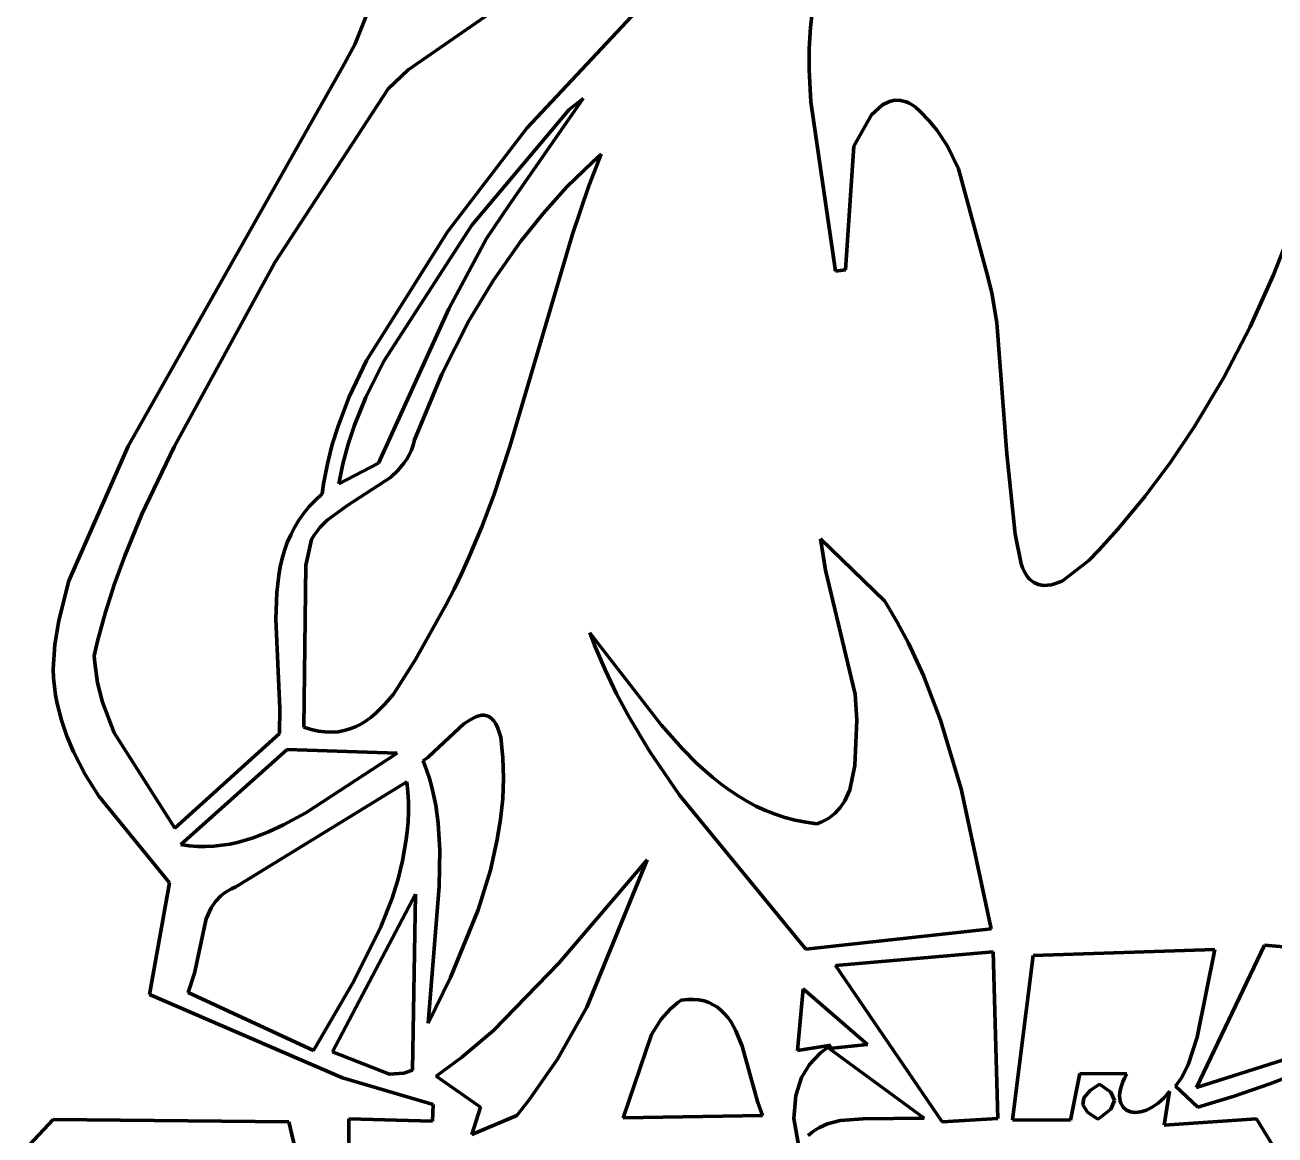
# Model space of a CAD drawing. Header units: millimetres. Extents: x 0 to 3.14, y 0 to 3.1.
# Drawn here: x 0.906 to 1.955, y 0.595 to 1.526 of the extents above; entities that cross this region are included whole.
import ezdxf

# ---------------------------------------------------------------- set-up
doc = ezdxf.new("R2010")
doc.units = ezdxf.units.MM
doc.layers.add('color#000000ff', color=7, linetype='CONTINUOUS', lineweight=100)
doc.layers.add('color#ffffffff', color=7, linetype='CONTINUOUS', lineweight=100)

msp = doc.modelspace()

# ---------------------------------------------------------------- linework, layer by layer
at = {"layer": 'color#000000ff'}
for p, q in [((1.183, 1.5102), (1.207, 1.5709)), ((1.3075, 1.5439), (1.2276, 1.489)), ((1.5672, 1.5421), (1.5652, 1.5244)), ((1.3273, 1.4398), (1.4193, 1.538)), ((1.5652, 1.5244), (1.5641, 1.5067)), ((1.1727, 1.491), (1.183, 1.5102)), ((1.5641, 1.5067), (1.5641, 1.4889)), ((0.993, 1.1732), (1.1727, 1.491)), ((1.2276, 1.489), (1.211, 1.4729)), ((1.5641, 1.4889), (1.5654, 1.4621)), ((1.211, 1.4729), (1.1159, 1.3273)), ((1.3122, 1.3751), (1.3745, 1.4647)), ((1.3745, 1.4647), (1.3628, 1.4557)), ((1.5654, 1.4621), (1.5861, 1.32)), ((1.6163, 1.4512), (1.6254, 1.4595)), ((1.6254, 1.4595), (1.6315, 1.4624)), ((1.6315, 1.4624), (1.6359, 1.4633)), ((1.6359, 1.4633), (1.6406, 1.4632)), ((1.6406, 1.4632), (1.6454, 1.4619)), ((1.6454, 1.4619), (1.6479, 1.4608)), ((1.6479, 1.4608), (1.6505, 1.4594)), ((1.6505, 1.4594), (1.6531, 1.4576)), ((1.6531, 1.4576), (1.6572, 1.4539)), ((1.3628, 1.4557), (1.281, 1.3585)), ((1.6015, 1.4249), (1.6163, 1.4512)), ((1.6572, 1.4539), (1.6647, 1.4462)), ((1.2608, 1.3529), (1.3273, 1.4398)), ((1.6647, 1.4462), (1.6714, 1.438)), ((1.6714, 1.438), (1.68, 1.4248)), ((1.3793, 1.3916), (1.3897, 1.4182)), ((1.3897, 1.4182), (1.3823, 1.4115)), ((1.5945, 1.3211), (1.6015, 1.4249)), ((1.68, 1.4248), (1.6892, 1.4058)), ((1.3823, 1.4115), (1.3609, 1.3906)), ((1.6892, 1.4058), (1.7131, 1.3183)), ((1.3609, 1.3906), (1.3408, 1.3684)), ((1.3654, 1.351), (1.3793, 1.3916)), ((1.2934, 1.3473), (1.3122, 1.3751)), ((1.3408, 1.3684), (1.3221, 1.3451)), ((1.9535, 1.3169), (1.9751, 1.3726)), ((1.1929, 1.245), (1.2608, 1.3529)), ((1.281, 1.3585), (1.2072, 1.2445)), ((1.2619, 1.2884), (1.2934, 1.3473)), ((1.3221, 1.3451), (1.2993, 1.3124)), ((1.3131, 1.1728), (1.3654, 1.351)), ((1.1159, 1.3273), (1.0316, 1.1727)), ((1.5861, 1.32), (1.5945, 1.3211)), ((1.2993, 1.3124), (1.2786, 1.2782)), ((1.7131, 1.3183), (1.7171, 1.3017)), ((1.9338, 1.2733), (1.9535, 1.3169)), ((1.7171, 1.3017), (1.7215, 1.2767)), ((1.2029, 1.159), (1.2619, 1.2884)), ((1.2786, 1.2782), (1.2559, 1.2337)), ((1.7215, 1.2767), (1.7298, 1.1668)), ((1.9117, 1.2308), (1.9338, 1.2733)), ((1.1783, 1.2145), (1.1929, 1.245)), ((1.2072, 1.2445), (1.1921, 1.2142)), ((1.2559, 1.2337), (1.233, 1.1785)), ((1.8872, 1.1897), (1.9117, 1.2308)), ((1.1692, 1.1908), (1.1783, 1.2145)), ((1.1921, 1.2142), (1.1826, 1.1908)), ((1.1641, 1.1747), (1.1692, 1.1908)), ((1.1826, 1.1908), (1.1773, 1.1748)), ((1.8672, 1.16), (1.8872, 1.1897)), ((1.16, 1.1583), (1.1641, 1.1747)), ((1.1773, 1.1748), (1.173, 1.1584)), ((1.2319, 1.1741), (1.2304, 1.1699)), ((1.233, 1.1785), (1.2319, 1.1741)), ((0.9433, 1.0602), (0.993, 1.1732)), ((1.0316, 1.1727), (1.0044, 1.1161)), ((1.2286, 1.166), (1.2266, 1.1624)), ((1.2304, 1.1699), (1.2286, 1.166)), ((1.2995, 1.1322), (1.3131, 1.1728)), ((1.7298, 1.1668), (1.7367, 1.0994)), ((1.1568, 1.1416), (1.16, 1.1583)), ((1.1696, 1.1417), (1.2029, 1.159)), ((1.173, 1.1584), (1.1696, 1.1417)), ((1.2242, 1.1589), (1.219, 1.1527)), ((1.2266, 1.1624), (1.2242, 1.1589)), ((1.8458, 1.1312), (1.8672, 1.16)), ((1.2129, 1.147), (1.177, 1.1238)), ((1.219, 1.1527), (1.2129, 1.147)), ((1.1499, 1.128), (1.1557, 1.1331)), ((1.1557, 1.1331), (1.1568, 1.1416)), ((1.2894, 1.1055), (1.2995, 1.1322)), ((1.1401, 1.117), (1.1447, 1.1226)), ((1.1447, 1.1226), (1.1499, 1.128)), ((1.177, 1.1238), (1.1598, 1.1112)), ((1.8229, 1.1037), (1.8458, 1.1312)), ((1.0044, 1.1161), (0.9901, 1.0813)), ((1.1323, 1.1051), (1.136, 1.1111)), ((1.136, 1.1111), (1.1401, 1.117)), ((1.1598, 1.1112), (1.1539, 1.1052)), ((1.1292, 1.0988), (1.1323, 1.1051)), ((1.1539, 1.1052), (1.1489, 1.0985)), ((1.2784, 1.0792), (1.2894, 1.1055)), ((1.8069, 1.086), (1.8229, 1.1037)), ((1.1241, 1.0857), (1.1264, 1.0923)), ((1.1264, 1.0923), (1.1292, 1.0988)), ((1.1467, 1.0948), (1.1419, 1.0735)), ((1.1489, 1.0985), (1.1467, 1.0948)), ((1.5734, 1.0956), (1.5776, 1.0691)), ((1.6275, 1.0431), (1.5734, 1.0956)), ((1.7367, 1.0994), (1.7418, 1.0745)), ((0.9901, 1.0813), (0.9815, 1.0578)), ((1.1221, 1.0789), (1.1241, 1.0857)), ((1.7986, 1.0773), (1.8069, 1.086)), ((1.1192, 1.0649), (1.1205, 1.0719)), ((1.1205, 1.0719), (1.1221, 1.0789)), ((1.1419, 1.0735), (1.1403, 0.9375)), ((1.2725, 1.0661), (1.2784, 1.0792)), ((1.7418, 1.0745), (1.7429, 1.0712)), ((1.7429, 1.0712), (1.7442, 1.0684)), ((1.7761, 1.06), (1.7986, 1.0773)), ((0.9347, 1.0271), (0.9433, 1.0602)), ((1.1175, 1.0504), (1.1192, 1.0649)), ((1.2662, 1.0533), (1.2725, 1.0661)), ((1.5776, 1.0691), (1.6027, 0.9651)), ((1.7442, 1.0684), (1.7457, 1.0658)), ((1.7457, 1.0658), (1.7472, 1.0636)), ((1.7472, 1.0636), (1.7489, 1.0617)), ((1.7489, 1.0617), (1.7525, 1.0589)), ((1.7525, 1.0589), (1.7564, 1.0571)), ((1.7671, 1.0568), (1.7761, 1.06)), ((0.9815, 1.0578), (0.9739, 1.0339)), ((1.1167, 1.0281), (1.1175, 1.0504)), ((1.2596, 1.0405), (1.2662, 1.0533)), ((1.7564, 1.0571), (1.7605, 1.0563)), ((1.7605, 1.0563), (1.7671, 1.0568)), ((1.2526, 1.0278), (1.2596, 1.0405)), ((1.6378, 1.0257), (1.6275, 1.0431)), ((0.9739, 1.0339), (0.9673, 1.0096)), ((1.12, 0.9533), (1.1167, 1.0281)), ((1.234, 0.9943), (1.2526, 1.0278)), ((0.9315, 1.0069), (0.9347, 1.0271)), ((1.6472, 1.008), (1.6378, 1.0257)), ((0.93, 0.9863), (0.9315, 1.0069)), ((0.9673, 1.0096), (0.9645, 0.9973)), ((1.44, 0.9396), (1.3801, 1.0167)), ((1.3801, 1.0167), (1.3841, 1.0062)), ((1.6598, 0.9808), (1.6472, 1.008)), ((0.9645, 0.9973), (0.9649, 0.9915)), ((1.3841, 1.0062), (1.3929, 0.9856)), ((0.9304, 0.9789), (0.93, 0.9863)), ((0.9649, 0.9915), (0.9673, 0.9747)), ((1.2154, 0.9653), (1.234, 0.9943)), ((1.3929, 0.9856), (1.4025, 0.9656)), ((0.9311, 0.9716), (0.9304, 0.9789)), ((1.6742, 0.9435), (1.6598, 0.9808)), ((0.9321, 0.9644), (0.9311, 0.9716)), ((0.9334, 0.9573), (0.9321, 0.9644)), ((0.9673, 0.9747), (0.9714, 0.9585)), ((1.2083, 0.9567), (1.2154, 0.9653)), ((1.4025, 0.9656), (1.413, 0.946)), ((1.6027, 0.9651), (1.604, 0.9435)), ((0.9369, 0.9435), (0.9334, 0.9573)), ((0.9714, 0.9585), (0.9813, 0.9328)), ((1.2007, 0.9492), (1.2083, 0.9567)), ((0.9414, 0.93), (0.9369, 0.9435)), ((1.1199, 0.9323), (1.12, 0.9533)), ((1.1925, 0.9428), (1.1967, 0.9458)), ((1.1967, 0.9458), (1.2007, 0.9492)), ((1.2797, 0.9438), (1.2745, 0.9402)), ((1.2846, 0.9463), (1.2797, 0.9438)), ((1.287, 0.947), (1.2846, 0.9463)), ((1.2894, 0.9475), (1.287, 0.947)), ((1.2916, 0.9475), (1.2894, 0.9475)), ((1.2937, 0.947), (1.2916, 0.9475)), ((1.2958, 0.9461), (1.2937, 0.947)), ((1.2977, 0.9448), (1.2958, 0.9461)), ((1.2995, 0.9428), (1.2977, 0.9448)), ((1.413, 0.946), (1.4301, 0.9174)), ((1.604, 0.9435), (1.6023, 0.9053)), ((1.6916, 0.8859), (1.6742, 0.9435)), ((1.1403, 0.9375), (1.1465, 0.9355)), ((1.1465, 0.9355), (1.1524, 0.9342)), ((1.1524, 0.9342), (1.1581, 0.9335)), ((1.1581, 0.9335), (1.1637, 0.9333)), ((1.1637, 0.9333), (1.1689, 0.9337)), ((1.1689, 0.9337), (1.174, 0.9346)), ((1.174, 0.9346), (1.1789, 0.936)), ((1.1789, 0.936), (1.1836, 0.9379)), ((1.1836, 0.9379), (1.1881, 0.9401)), ((1.1881, 0.9401), (1.1925, 0.9428)), ((1.2745, 0.9402), (1.2538, 0.921)), ((1.3012, 0.9403), (1.2995, 0.9428)), ((1.3027, 0.9372), (1.3012, 0.9403)), ((1.3041, 0.9334), (1.3027, 0.9372)), ((1.3053, 0.929), (1.3041, 0.9334)), ((1.4577, 0.9194), (1.44, 0.9396)), ((0.947, 0.9169), (0.9414, 0.93)), ((0.9813, 0.9328), (1.0321, 0.8529)), ((1.0321, 0.8529), (1.1199, 0.9323)), ((1.3064, 0.9204), (1.3053, 0.929)), ((0.9568, 0.8979), (0.947, 0.9169)), ((1.1264, 0.9187), (1.0371, 0.839)), ((1.2184, 0.9156), (1.1264, 0.9187)), ((1.1419, 0.8657), (1.2184, 0.9156)), ((1.2444, 0.9123), (1.2403, 0.9092)), ((1.2538, 0.921), (1.2444, 0.9123)), ((1.3071, 0.9119), (1.3064, 0.9204)), ((1.4301, 0.9174), (1.4552, 0.8805)), ((1.4702, 0.9068), (1.4577, 0.9194)), ((1.2403, 0.9092), (1.2431, 0.9018)), ((1.2431, 0.9018), (1.2455, 0.8945)), ((1.3076, 0.8947), (1.3071, 0.9119)), ((1.4833, 0.8952), (1.4702, 0.9068)), ((1.6023, 0.9053), (1.598, 0.8849)), ((0.9683, 0.8796), (0.9568, 0.8979)), ((1.2266, 0.8917), (1.0831, 0.8035)), ((1.2274, 0.8832), (1.2266, 0.8917)), ((1.2455, 0.8945), (1.2476, 0.8871)), ((1.307, 0.8775), (1.3076, 0.8947)), ((1.4902, 0.8897), (1.4833, 0.8952)), ((1.2279, 0.8748), (1.2274, 0.8832)), ((1.2476, 0.8871), (1.2508, 0.8721)), ((1.4552, 0.8805), (1.5613, 0.7512)), ((1.4972, 0.8846), (1.4902, 0.8897)), ((1.5044, 0.8798), (1.4972, 0.8846)), ((1.598, 0.8849), (1.5939, 0.8758)), ((1.7167, 0.7683), (1.6916, 0.8859)), ((1.0275, 0.8069), (0.9683, 0.8796)), ((1.2279, 0.8664), (1.2279, 0.8748)), ((1.2508, 0.8721), (1.2529, 0.8571)), ((1.3052, 0.8603), (1.307, 0.8775)), ((1.5118, 0.8754), (1.5044, 0.8798)), ((1.5194, 0.8713), (1.5118, 0.8754)), ((1.5273, 0.8677), (1.5194, 0.8713)), ((1.5903, 0.8703), (1.5858, 0.8655)), ((1.5939, 0.8758), (1.5903, 0.8703)), ((1.1233, 0.8555), (1.1419, 0.8657)), ((1.2276, 0.8581), (1.2279, 0.8664)), ((1.3025, 0.8432), (1.3052, 0.8603)), ((1.5354, 0.8645), (1.5273, 0.8677)), ((1.5437, 0.8617), (1.5354, 0.8645)), ((1.5524, 0.8595), (1.5437, 0.8617)), ((1.5804, 0.8613), (1.5774, 0.8595)), ((1.5858, 0.8655), (1.5804, 0.8613)), ((1.0978, 0.8447), (1.1106, 0.8496)), ((1.1106, 0.8496), (1.1233, 0.8555)), ((1.2259, 0.8416), (1.2269, 0.8498)), ((1.2269, 0.8498), (1.2276, 0.8581)), ((1.2529, 0.8571), (1.2543, 0.8344)), ((1.5613, 0.8577), (1.5524, 0.8595)), ((1.5704, 0.8565), (1.5613, 0.8577)), ((1.574, 0.8579), (1.5704, 0.8565)), ((1.5774, 0.8595), (1.574, 0.8579)), ((1.0371, 0.839), (1.0441, 0.838)), ((1.0714, 0.8384), (1.0781, 0.8395)), ((1.0781, 0.8395), (1.0847, 0.8409)), ((1.0847, 0.8409), (1.0978, 0.8447)), ((1.223, 0.8253), (1.2259, 0.8416)), ((1.2968, 0.8177), (1.3025, 0.8432)), ((1.0441, 0.838), (1.051, 0.8375)), ((1.051, 0.8375), (1.0579, 0.8374)), ((1.0579, 0.8374), (1.0647, 0.8377)), ((1.0647, 0.8377), (1.0714, 0.8384)), ((1.2543, 0.8344), (1.2536, 0.8039)), ((1.219, 0.8092), (1.223, 0.8253)), ((1.2865, 0.7842), (1.2968, 0.8177)), ((1.4282, 0.8262), (1.3541, 0.7396)), ((1.3776, 0.7026), (1.4282, 0.8262)), ((1.2139, 0.7933), (1.219, 0.8092)), ((1.0108, 0.7133), (1.0275, 0.8069)), ((1.0734, 0.7983), (1.0708, 0.7962)), ((1.0764, 0.8002), (1.0734, 0.7983)), ((1.0796, 0.802), (1.0764, 0.8002)), ((1.0831, 0.8035), (1.0796, 0.802)), ((1.2338, 0.7974), (1.1643, 0.6651)), ((1.2313, 0.6498), (1.2338, 0.7974)), ((1.2536, 0.8039), (1.2445, 0.6892)), ((1.0662, 0.7913), (1.0625, 0.7859)), ((1.0708, 0.7962), (1.0662, 0.7913)), ((1.2047, 0.7699), (1.2139, 0.7933)), ((1.0583, 0.7767), (1.0486, 0.7312)), ((1.0625, 0.7859), (1.0583, 0.7767)), ((1.2633, 0.7275), (1.2865, 0.7842)), ((1.1821, 0.7244), (1.2047, 0.7699)), ((1.5613, 0.7512), (1.7167, 0.7683)), ((1.7184, 0.7492), (1.586, 0.7376)), ((1.7222, 0.6092), (1.7184, 0.7492)), ((1.7519, 0.7459), (1.7345, 0.6081)), ((1.9042, 0.751), (1.7519, 0.7459)), ((1.9458, 0.7546), (1.8887, 0.6353)), ((1.8894, 0.6776), (1.9042, 0.751)), ((2.1011, 0.7413), (1.9458, 0.7546)), ((1.3541, 0.7396), (1.2993, 0.683)), ((1.586, 0.7376), (1.6755, 0.6064)), ((1.0486, 0.7312), (1.0433, 0.7149)), ((1.1484, 0.6664), (1.1821, 0.7244)), ((1.2445, 0.6892), (1.2633, 0.7275)), ((1.1726, 0.6434), (1.0108, 0.7133)), ((1.0433, 0.7149), (1.1484, 0.6664)), ((1.559, 0.718), (1.5543, 0.6664)), ((1.613, 0.6714), (1.559, 0.718)), ((1.353, 0.659), (1.3776, 0.7026)), ((1.4535, 0.7062), (1.4475, 0.7011)), ((1.4567, 0.7085), (1.4535, 0.7062)), ((1.462, 0.7091), (1.4567, 0.7085)), ((1.467, 0.7092), (1.462, 0.7091)), ((1.4716, 0.7088), (1.467, 0.7092)), ((1.4759, 0.7079), (1.4716, 0.7088)), ((1.4799, 0.7065), (1.4759, 0.7079)), ((1.4836, 0.7047), (1.4799, 0.7065)), ((1.487, 0.7026), (1.4836, 0.7047)), ((1.4901, 0.7), (1.487, 0.7026)), ((1.4399, 0.6925), (1.4318, 0.6796)), ((1.4475, 0.7011), (1.4399, 0.6925)), ((1.493, 0.6971), (1.4901, 0.7)), ((1.4957, 0.694), (1.493, 0.6971)), ((1.4982, 0.6905), (1.4957, 0.694)), ((1.2993, 0.683), (1.2725, 0.6604)), ((1.5026, 0.6828), (1.4982, 0.6905)), ((1.5079, 0.6699), (1.5026, 0.6828)), ((1.4318, 0.6796), (1.408, 0.6097)), ((1.5809, 0.668), (1.613, 0.6714)), ((1.8819, 0.6542), (1.8894, 0.6776)), ((1.1643, 0.6651), (1.2122, 0.6464)), ((1.5208, 0.6236), (1.5079, 0.6699)), ((1.5543, 0.6664), (1.5822, 0.6709)), ((1.5736, 0.6643), (1.5644, 0.6545)), ((1.5822, 0.6709), (1.5736, 0.6643)), ((1.6603, 0.6096), (1.5809, 0.668)), ((1.8887, 0.6353), (1.9679, 0.6605)), ((1.2725, 0.6604), (1.2511, 0.6448)), ((1.3293, 0.6248), (1.353, 0.659)), ((1.5644, 0.6545), (1.5577, 0.6436)), ((1.8761, 0.6433), (1.8819, 0.6542)), ((1.2487, 0.6211), (1.1726, 0.6434)), ((1.2122, 0.6464), (1.2241, 0.6473)), ((1.2241, 0.6473), (1.2313, 0.6498)), ((1.2511, 0.6448), (1.2885, 0.6189)), ((1.5577, 0.6436), (1.5527, 0.6287)), ((1.7831, 0.6078), (1.7909, 0.6471)), ((1.7909, 0.6471), (1.8303, 0.6467)), ((1.8269, 0.6399), (1.8258, 0.6367)), ((1.8285, 0.6432), (1.8269, 0.6399)), ((1.8303, 0.6467), (1.8285, 0.6432)), ((1.8712, 0.6364), (1.8761, 0.6433)), ((1.98, 0.6494), (1.9503, 0.6383)), ((1.7996, 0.6329), (1.7943, 0.6267)), ((1.8076, 0.6382), (1.7996, 0.6329)), ((1.817, 0.6313), (1.8076, 0.6382)), ((1.8201, 0.6243), (1.817, 0.6313)), ((1.8245, 0.631), (1.8243, 0.6284)), ((1.825, 0.6338), (1.8245, 0.631)), ((1.8258, 0.6367), (1.825, 0.6338)), ((1.8616, 0.6267), (1.8663, 0.6323)), ((1.8663, 0.6323), (1.8617, 0.6036)), ((1.8899, 0.6189), (1.8712, 0.6364)), ((1.9503, 0.6383), (1.9203, 0.6281)), ((1.2481, 0.607), (1.2487, 0.6211)), ((1.2885, 0.6189), (1.2811, 0.5958)), ((1.3189, 0.6117), (1.3293, 0.6248)), ((1.5249, 0.6117), (1.5208, 0.6236)), ((1.5527, 0.6287), (1.5512, 0.6094)), ((1.7943, 0.6267), (1.7935, 0.6206)), ((1.7935, 0.6206), (1.7974, 0.6146)), ((1.8171, 0.6171), (1.8201, 0.6243)), ((1.8243, 0.6284), (1.8244, 0.6261)), ((1.8244, 0.6261), (1.8247, 0.6239)), ((1.8247, 0.6239), (1.8254, 0.622)), ((1.8254, 0.622), (1.8273, 0.6188)), ((1.8273, 0.6188), (1.8301, 0.6164)), ((1.8468, 0.6163), (1.8517, 0.6187)), ((1.8517, 0.6187), (1.8567, 0.6222)), ((1.8567, 0.6222), (1.8616, 0.6267)), ((1.9203, 0.6281), (1.8899, 0.6189)), ((0.9064, 0.5829), (0.9301, 0.6085)), ((0.9301, 0.6085), (1.1277, 0.6064)), ((1.1793, 0.4243), (1.1781, 0.609)), ((1.1781, 0.609), (1.2481, 0.607)), ((1.2811, 0.5958), (1.3189, 0.6117)), ((1.408, 0.6097), (1.5249, 0.6117)), ((1.5512, 0.6094), (1.5553, 0.5856)), ((1.5901, 0.6075), (1.6093, 0.609)), ((1.6093, 0.609), (1.6603, 0.6096)), ((1.6755, 0.6064), (1.7222, 0.6092)), ((1.7345, 0.6081), (1.7831, 0.6078)), ((1.7974, 0.6146), (1.806, 0.6087)), ((1.806, 0.6087), (1.8078, 0.6097)), ((1.8078, 0.6097), (1.8171, 0.6171)), ((1.8301, 0.6164), (1.8335, 0.615)), ((1.8335, 0.615), (1.8375, 0.6144)), ((1.8375, 0.6144), (1.842, 0.6149)), ((1.842, 0.6149), (1.8468, 0.6163)), ((1.8617, 0.6036), (1.939, 0.609)), ((1.939, 0.609), (1.9687, 0.561)), ((1.1277, 0.6064), (1.1706, 0.4228)), ((1.5633, 0.5951), (1.5663, 0.5976)), ((1.5663, 0.5976), (1.5694, 0.5998)), ((1.5694, 0.5998), (1.5726, 0.6017)), ((1.5726, 0.6017), (1.5793, 0.6047)), ((1.5793, 0.6047), (1.5901, 0.6075))]:
    msp.add_line(p, q, dxfattribs=at)
at = {"layer": 'color#ffffffff'}
for p, q in [((1.207, 1.5709), (1.183, 1.5102)), ((1.2276, 1.489), (1.3075, 1.5439)), ((1.5652, 1.5244), (1.5672, 1.5421)), ((1.4193, 1.538), (1.3273, 1.4398)), ((1.5641, 1.5067), (1.5652, 1.5244)), ((1.183, 1.5102), (1.1727, 1.491)), ((1.5641, 1.4889), (1.5641, 1.5067)), ((1.1727, 1.491), (0.993, 1.1732)), ((1.211, 1.4729), (1.2276, 1.489)), ((1.5654, 1.4621), (1.5641, 1.4889)), ((1.1159, 1.3273), (1.211, 1.4729)), ((1.3745, 1.4647), (1.3122, 1.3751)), ((1.3628, 1.4557), (1.3745, 1.4647)), ((1.5861, 1.32), (1.5654, 1.4621)), ((1.6254, 1.4595), (1.6163, 1.4512)), ((1.6315, 1.4624), (1.6254, 1.4595)), ((1.6359, 1.4633), (1.6315, 1.4624)), ((1.6406, 1.4632), (1.6359, 1.4633)), ((1.6454, 1.4619), (1.6406, 1.4632)), ((1.6479, 1.4608), (1.6454, 1.4619)), ((1.6505, 1.4594), (1.6479, 1.4608)), ((1.6531, 1.4576), (1.6505, 1.4594)), ((1.6572, 1.4539), (1.6531, 1.4576)), ((1.281, 1.3585), (1.3628, 1.4557)), ((1.6163, 1.4512), (1.6015, 1.4249)), ((1.6647, 1.4462), (1.6572, 1.4539)), ((1.3273, 1.4398), (1.2608, 1.3529)), ((1.6714, 1.438), (1.6647, 1.4462)), ((1.68, 1.4248), (1.6714, 1.438)), ((1.3897, 1.4182), (1.3793, 1.3916)), ((1.3823, 1.4115), (1.3897, 1.4182)), ((1.6015, 1.4249), (1.5945, 1.3211)), ((1.6892, 1.4058), (1.68, 1.4248)), ((1.3609, 1.3906), (1.3823, 1.4115)), ((1.7131, 1.3183), (1.6892, 1.4058)), ((1.3408, 1.3684), (1.3609, 1.3906)), ((1.3793, 1.3916), (1.3654, 1.351)), ((1.3122, 1.3751), (1.2934, 1.3473)), ((1.3221, 1.3451), (1.3408, 1.3684)), ((1.9751, 1.3726), (1.9535, 1.3169)), ((1.2608, 1.3529), (1.1929, 1.245)), ((1.2072, 1.2445), (1.281, 1.3585)), ((1.2934, 1.3473), (1.2619, 1.2884)), ((1.2993, 1.3124), (1.3221, 1.3451)), ((1.3654, 1.351), (1.3131, 1.1728)), ((1.0316, 1.1727), (1.1159, 1.3273)), ((1.5945, 1.3211), (1.5861, 1.32)), ((1.2786, 1.2782), (1.2993, 1.3124)), ((1.7171, 1.3017), (1.7131, 1.3183)), ((1.9535, 1.3169), (1.9338, 1.2733)), ((1.7215, 1.2767), (1.7171, 1.3017)), ((1.2619, 1.2884), (1.2029, 1.159)), ((1.2559, 1.2337), (1.2786, 1.2782)), ((1.7298, 1.1668), (1.7215, 1.2767)), ((1.9338, 1.2733), (1.9117, 1.2308)), ((1.1929, 1.245), (1.1783, 1.2145)), ((1.1921, 1.2142), (1.2072, 1.2445)), ((1.233, 1.1785), (1.2559, 1.2337)), ((1.9117, 1.2308), (1.8872, 1.1897)), ((1.1783, 1.2145), (1.1692, 1.1908)), ((1.1826, 1.1908), (1.1921, 1.2142)), ((1.1692, 1.1908), (1.1641, 1.1747)), ((1.1773, 1.1748), (1.1826, 1.1908)), ((1.8872, 1.1897), (1.8672, 1.16)), ((1.1641, 1.1747), (1.16, 1.1583)), ((1.173, 1.1584), (1.1773, 1.1748)), ((1.2304, 1.1699), (1.2319, 1.1741)), ((1.2319, 1.1741), (1.233, 1.1785)), ((0.993, 1.1732), (0.9433, 1.0602)), ((1.0044, 1.1161), (1.0316, 1.1727)), ((1.2266, 1.1624), (1.2286, 1.166)), ((1.2286, 1.166), (1.2304, 1.1699)), ((1.3131, 1.1728), (1.2995, 1.1322)), ((1.7367, 1.0994), (1.7298, 1.1668)), ((1.16, 1.1583), (1.1568, 1.1416)), ((1.2029, 1.159), (1.1696, 1.1417)), ((1.1696, 1.1417), (1.173, 1.1584)), ((1.219, 1.1527), (1.2242, 1.1589)), ((1.2242, 1.1589), (1.2266, 1.1624)), ((1.8672, 1.16), (1.8458, 1.1312)), ((1.177, 1.1238), (1.2129, 1.147)), ((1.2129, 1.147), (1.219, 1.1527)), ((1.1557, 1.1331), (1.1499, 1.128)), ((1.1568, 1.1416), (1.1557, 1.1331)), ((1.2995, 1.1322), (1.2894, 1.1055)), ((1.1447, 1.1226), (1.1401, 1.117)), ((1.1499, 1.128), (1.1447, 1.1226)), ((1.1598, 1.1112), (1.177, 1.1238)), ((1.8458, 1.1312), (1.8229, 1.1037)), ((0.9901, 1.0813), (1.0044, 1.1161)), ((1.136, 1.1111), (1.1323, 1.1051)), ((1.1401, 1.117), (1.136, 1.1111)), ((1.1539, 1.1052), (1.1598, 1.1112)), ((1.1323, 1.1051), (1.1292, 1.0988)), ((1.1489, 1.0985), (1.1539, 1.1052)), ((1.2894, 1.1055), (1.2784, 1.0792)), ((1.8229, 1.1037), (1.8069, 1.086)), ((1.1264, 1.0923), (1.1241, 1.0857)), ((1.1292, 1.0988), (1.1264, 1.0923)), ((1.1419, 1.0735), (1.1467, 1.0948)), ((1.1467, 1.0948), (1.1489, 1.0985)), ((1.5734, 1.0956), (1.6275, 1.0431)), ((1.5776, 1.0691), (1.5734, 1.0956)), ((1.7418, 1.0745), (1.7367, 1.0994)), ((0.9815, 1.0578), (0.9901, 1.0813)), ((1.1241, 1.0857), (1.1221, 1.0789)), ((1.8069, 1.086), (1.7986, 1.0773)), ((1.1205, 1.0719), (1.1192, 1.0649)), ((1.1221, 1.0789), (1.1205, 1.0719)), ((1.1403, 0.9375), (1.1419, 1.0735)), ((1.2784, 1.0792), (1.2725, 1.0661)), ((1.7429, 1.0712), (1.7418, 1.0745)), ((1.7442, 1.0684), (1.7429, 1.0712)), ((1.7986, 1.0773), (1.7761, 1.06)), ((0.9433, 1.0602), (0.9347, 1.0271)), ((1.1192, 1.0649), (1.1175, 1.0504)), ((1.2725, 1.0661), (1.2662, 1.0533)), ((1.6027, 0.9651), (1.5776, 1.0691)), ((1.7457, 1.0658), (1.7442, 1.0684)), ((1.7472, 1.0636), (1.7457, 1.0658)), ((1.7489, 1.0617), (1.7472, 1.0636)), ((1.7525, 1.0589), (1.7489, 1.0617)), ((1.7564, 1.0571), (1.7525, 1.0589)), ((1.7761, 1.06), (1.7671, 1.0568)), ((0.9739, 1.0339), (0.9815, 1.0578)), ((1.1175, 1.0504), (1.1167, 1.0281)), ((1.2662, 1.0533), (1.2596, 1.0405)), ((1.7605, 1.0563), (1.7564, 1.0571)), ((1.7671, 1.0568), (1.7605, 1.0563)), ((1.2596, 1.0405), (1.2526, 1.0278)), ((1.6275, 1.0431), (1.6378, 1.0257)), ((0.9673, 1.0096), (0.9739, 1.0339)), ((1.1167, 1.0281), (1.12, 0.9533)), ((1.2526, 1.0278), (1.234, 0.9943)), ((0.9347, 1.0271), (0.9315, 1.0069)), ((1.6378, 1.0257), (1.6472, 1.008)), ((0.9315, 1.0069), (0.93, 0.9863)), ((0.9645, 0.9973), (0.9673, 1.0096)), ((1.3841, 1.0062), (1.3801, 1.0167)), ((1.3801, 1.0167), (1.44, 0.9396)), ((1.6472, 1.008), (1.6598, 0.9808)), ((0.9649, 0.9915), (0.9645, 0.9973)), ((1.3929, 0.9856), (1.3841, 1.0062)), ((0.93, 0.9863), (0.9304, 0.9789)), ((0.9673, 0.9747), (0.9649, 0.9915)), ((1.234, 0.9943), (1.2154, 0.9653)), ((1.4025, 0.9656), (1.3929, 0.9856)), ((0.9304, 0.9789), (0.9311, 0.9716)), ((1.6598, 0.9808), (1.6742, 0.9435)), ((0.9311, 0.9716), (0.9321, 0.9644)), ((0.9321, 0.9644), (0.9334, 0.9573)), ((0.9714, 0.9585), (0.9673, 0.9747)), ((1.2154, 0.9653), (1.2083, 0.9567)), ((1.413, 0.946), (1.4025, 0.9656)), ((1.604, 0.9435), (1.6027, 0.9651)), ((0.9334, 0.9573), (0.9369, 0.9435)), ((0.9813, 0.9328), (0.9714, 0.9585)), ((1.2083, 0.9567), (1.2007, 0.9492)), ((0.9369, 0.9435), (0.9414, 0.93)), ((1.12, 0.9533), (1.1199, 0.9323)), ((1.1967, 0.9458), (1.1925, 0.9428)), ((1.2007, 0.9492), (1.1967, 0.9458)), ((1.2745, 0.9402), (1.2797, 0.9438)), ((1.2797, 0.9438), (1.2846, 0.9463)), ((1.2846, 0.9463), (1.287, 0.947)), ((1.287, 0.947), (1.2894, 0.9475)), ((1.2894, 0.9475), (1.2916, 0.9475)), ((1.2916, 0.9475), (1.2937, 0.947)), ((1.2937, 0.947), (1.2958, 0.9461)), ((1.2958, 0.9461), (1.2977, 0.9448)), ((1.2977, 0.9448), (1.2995, 0.9428)), ((1.4301, 0.9174), (1.413, 0.946)), ((1.6023, 0.9053), (1.604, 0.9435)), ((1.6742, 0.9435), (1.6916, 0.8859)), ((1.1465, 0.9355), (1.1403, 0.9375)), ((1.1524, 0.9342), (1.1465, 0.9355)), ((1.1581, 0.9335), (1.1524, 0.9342)), ((1.1637, 0.9333), (1.1581, 0.9335)), ((1.1689, 0.9337), (1.1637, 0.9333)), ((1.174, 0.9346), (1.1689, 0.9337)), ((1.1789, 0.936), (1.174, 0.9346)), ((1.1836, 0.9379), (1.1789, 0.936)), ((1.1881, 0.9401), (1.1836, 0.9379)), ((1.1925, 0.9428), (1.1881, 0.9401)), ((1.2538, 0.921), (1.2745, 0.9402)), ((1.2995, 0.9428), (1.3012, 0.9403)), ((1.3012, 0.9403), (1.3027, 0.9372)), ((1.3027, 0.9372), (1.3041, 0.9334)), ((1.3041, 0.9334), (1.3053, 0.929)), ((1.44, 0.9396), (1.4577, 0.9194)), ((0.9414, 0.93), (0.947, 0.9169)), ((1.0321, 0.8529), (0.9813, 0.9328)), ((1.1199, 0.9323), (1.0321, 0.8529)), ((1.3053, 0.929), (1.3064, 0.9204)), ((0.947, 0.9169), (0.9568, 0.8979)), ((1.0371, 0.839), (1.1264, 0.9187)), ((1.1264, 0.9187), (1.2184, 0.9156)), ((1.2184, 0.9156), (1.1419, 0.8657)), ((1.2403, 0.9092), (1.2444, 0.9123)), ((1.2444, 0.9123), (1.2538, 0.921)), ((1.3064, 0.9204), (1.3071, 0.9119)), ((1.4552, 0.8805), (1.4301, 0.9174)), ((1.4577, 0.9194), (1.4702, 0.9068)), ((1.2431, 0.9018), (1.2403, 0.9092)), ((1.2455, 0.8945), (1.2431, 0.9018)), ((1.3071, 0.9119), (1.3076, 0.8947)), ((1.4702, 0.9068), (1.4833, 0.8952)), ((1.598, 0.8849), (1.6023, 0.9053)), ((0.9568, 0.8979), (0.9683, 0.8796)), ((1.0831, 0.8035), (1.2266, 0.8917)), ((1.2266, 0.8917), (1.2274, 0.8832)), ((1.2476, 0.8871), (1.2455, 0.8945)), ((1.3076, 0.8947), (1.307, 0.8775)), ((1.4833, 0.8952), (1.4902, 0.8897)), ((1.2274, 0.8832), (1.2279, 0.8748)), ((1.2508, 0.8721), (1.2476, 0.8871)), ((1.5613, 0.7512), (1.4552, 0.8805)), ((1.4902, 0.8897), (1.4972, 0.8846)), ((1.4972, 0.8846), (1.5044, 0.8798)), ((1.5939, 0.8758), (1.598, 0.8849)), ((1.6916, 0.8859), (1.7167, 0.7683)), ((0.9683, 0.8796), (1.0275, 0.8069)), ((1.2279, 0.8748), (1.2279, 0.8664)), ((1.2529, 0.8571), (1.2508, 0.8721)), ((1.307, 0.8775), (1.3052, 0.8603)), ((1.5044, 0.8798), (1.5118, 0.8754)), ((1.5118, 0.8754), (1.5194, 0.8713)), ((1.5194, 0.8713), (1.5273, 0.8677)), ((1.5858, 0.8655), (1.5903, 0.8703)), ((1.5903, 0.8703), (1.5939, 0.8758)), ((1.1419, 0.8657), (1.1233, 0.8555)), ((1.2279, 0.8664), (1.2276, 0.8581)), ((1.3052, 0.8603), (1.3025, 0.8432)), ((1.5273, 0.8677), (1.5354, 0.8645)), ((1.5354, 0.8645), (1.5437, 0.8617)), ((1.5437, 0.8617), (1.5524, 0.8595)), ((1.5774, 0.8595), (1.5804, 0.8613)), ((1.5804, 0.8613), (1.5858, 0.8655)), ((1.1106, 0.8496), (1.0978, 0.8447)), ((1.1233, 0.8555), (1.1106, 0.8496)), ((1.2269, 0.8498), (1.2259, 0.8416)), ((1.2276, 0.8581), (1.2269, 0.8498)), ((1.2543, 0.8344), (1.2529, 0.8571)), ((1.5524, 0.8595), (1.5613, 0.8577)), ((1.5613, 0.8577), (1.5704, 0.8565)), ((1.5704, 0.8565), (1.574, 0.8579)), ((1.574, 0.8579), (1.5774, 0.8595)), ((1.0441, 0.838), (1.0371, 0.839)), ((1.0781, 0.8395), (1.0714, 0.8384)), ((1.0847, 0.8409), (1.0781, 0.8395)), ((1.0978, 0.8447), (1.0847, 0.8409)), ((1.2259, 0.8416), (1.223, 0.8253)), ((1.3025, 0.8432), (1.2968, 0.8177)), ((1.051, 0.8375), (1.0441, 0.838)), ((1.0579, 0.8374), (1.051, 0.8375)), ((1.0647, 0.8377), (1.0579, 0.8374)), ((1.0714, 0.8384), (1.0647, 0.8377)), ((1.2536, 0.8039), (1.2543, 0.8344)), ((1.223, 0.8253), (1.219, 0.8092)), ((1.2968, 0.8177), (1.2865, 0.7842)), ((1.3541, 0.7396), (1.4282, 0.8262)), ((1.4282, 0.8262), (1.3776, 0.7026)), ((1.219, 0.8092), (1.2139, 0.7933)), ((1.0275, 0.8069), (1.0108, 0.7133)), ((1.0708, 0.7962), (1.0734, 0.7983)), ((1.0734, 0.7983), (1.0764, 0.8002)), ((1.0764, 0.8002), (1.0796, 0.802)), ((1.0796, 0.802), (1.0831, 0.8035)), ((1.1643, 0.6651), (1.2338, 0.7974)), ((1.2338, 0.7974), (1.2313, 0.6498)), ((1.2445, 0.6892), (1.2536, 0.8039)), ((1.0625, 0.7859), (1.0662, 0.7913)), ((1.0662, 0.7913), (1.0708, 0.7962)), ((1.2139, 0.7933), (1.2047, 0.7699)), ((1.0486, 0.7312), (1.0583, 0.7767)), ((1.0583, 0.7767), (1.0625, 0.7859)), ((1.2865, 0.7842), (1.2633, 0.7275)), ((1.2047, 0.7699), (1.1821, 0.7244)), ((1.7167, 0.7683), (1.5613, 0.7512)), ((1.586, 0.7376), (1.7184, 0.7492)), ((1.7184, 0.7492), (1.7222, 0.6092)), ((1.7345, 0.6081), (1.7519, 0.7459)), ((1.7519, 0.7459), (1.9042, 0.751)), ((1.8887, 0.6353), (1.9458, 0.7546)), ((1.9042, 0.751), (1.8894, 0.6776)), ((1.9458, 0.7546), (2.1011, 0.7413)), ((1.2993, 0.683), (1.3541, 0.7396)), ((1.6755, 0.6064), (1.586, 0.7376)), ((1.0433, 0.7149), (1.0486, 0.7312)), ((1.1821, 0.7244), (1.1484, 0.6664)), ((1.2633, 0.7275), (1.2445, 0.6892)), ((1.0108, 0.7133), (1.1726, 0.6434)), ((1.1484, 0.6664), (1.0433, 0.7149)), ((1.5543, 0.6664), (1.559, 0.718)), ((1.559, 0.718), (1.613, 0.6714)), ((1.3776, 0.7026), (1.353, 0.659)), ((1.4475, 0.7011), (1.4535, 0.7062)), ((1.4535, 0.7062), (1.4567, 0.7085)), ((1.4567, 0.7085), (1.462, 0.7091)), ((1.462, 0.7091), (1.467, 0.7092)), ((1.467, 0.7092), (1.4716, 0.7088)), ((1.4716, 0.7088), (1.4759, 0.7079)), ((1.4759, 0.7079), (1.4799, 0.7065)), ((1.4799, 0.7065), (1.4836, 0.7047)), ((1.4836, 0.7047), (1.487, 0.7026)), ((1.487, 0.7026), (1.4901, 0.7)), ((1.4318, 0.6796), (1.4399, 0.6925)), ((1.4399, 0.6925), (1.4475, 0.7011)), ((1.4901, 0.7), (1.493, 0.6971)), ((1.493, 0.6971), (1.4957, 0.694)), ((1.4957, 0.694), (1.4982, 0.6905)), ((1.2725, 0.6604), (1.2993, 0.683)), ((1.4982, 0.6905), (1.5026, 0.6828)), ((1.5026, 0.6828), (1.5079, 0.6699)), ((1.408, 0.6097), (1.4318, 0.6796)), ((1.613, 0.6714), (1.5809, 0.668)), ((1.8894, 0.6776), (1.8819, 0.6542)), ((1.2122, 0.6464), (1.1643, 0.6651)), ((1.5079, 0.6699), (1.5208, 0.6236)), ((1.5822, 0.6709), (1.5543, 0.6664)), ((1.5644, 0.6545), (1.5736, 0.6643)), ((1.5736, 0.6643), (1.5822, 0.6709)), ((1.5809, 0.668), (1.6603, 0.6096)), ((1.9679, 0.6605), (1.8887, 0.6353)), ((1.2511, 0.6448), (1.2725, 0.6604)), ((1.353, 0.659), (1.3293, 0.6248)), ((1.5577, 0.6436), (1.5644, 0.6545)), ((1.8819, 0.6542), (1.8761, 0.6433)), ((1.1726, 0.6434), (1.2487, 0.6211)), ((1.2241, 0.6473), (1.2122, 0.6464)), ((1.2313, 0.6498), (1.2241, 0.6473)), ((1.2885, 0.6189), (1.2511, 0.6448)), ((1.5527, 0.6287), (1.5577, 0.6436)), ((1.7909, 0.6471), (1.7831, 0.6078)), ((1.8303, 0.6467), (1.7909, 0.6471)), ((1.8258, 0.6367), (1.8269, 0.6399)), ((1.8269, 0.6399), (1.8285, 0.6432)), ((1.8285, 0.6432), (1.8303, 0.6467)), ((1.8761, 0.6433), (1.8712, 0.6364)), ((1.9503, 0.6383), (1.98, 0.6494)), ((1.7943, 0.6267), (1.7996, 0.6329)), ((1.7996, 0.6329), (1.8076, 0.6382)), ((1.8076, 0.6382), (1.817, 0.6313)), ((1.817, 0.6313), (1.8201, 0.6243)), ((1.8243, 0.6284), (1.8245, 0.631)), ((1.8245, 0.631), (1.825, 0.6338)), ((1.825, 0.6338), (1.8258, 0.6367)), ((1.8663, 0.6323), (1.8616, 0.6267)), ((1.8617, 0.6036), (1.8663, 0.6323)), ((1.8712, 0.6364), (1.8899, 0.6189)), ((1.9203, 0.6281), (1.9503, 0.6383)), ((1.2487, 0.6211), (1.2481, 0.607)), ((1.2811, 0.5958), (1.2885, 0.6189)), ((1.3293, 0.6248), (1.3189, 0.6117)), ((1.5208, 0.6236), (1.5249, 0.6117)), ((1.5512, 0.6094), (1.5527, 0.6287)), ((1.7935, 0.6206), (1.7943, 0.6267)), ((1.7974, 0.6146), (1.7935, 0.6206)), ((1.8201, 0.6243), (1.8171, 0.6171)), ((1.8244, 0.6261), (1.8243, 0.6284)), ((1.8247, 0.6239), (1.8244, 0.6261)), ((1.8254, 0.622), (1.8247, 0.6239)), ((1.8273, 0.6188), (1.8254, 0.622)), ((1.8301, 0.6164), (1.8273, 0.6188)), ((1.8517, 0.6187), (1.8468, 0.6163)), ((1.8567, 0.6222), (1.8517, 0.6187)), ((1.8616, 0.6267), (1.8567, 0.6222)), ((1.8899, 0.6189), (1.9203, 0.6281)), ((0.9301, 0.6085), (0.9064, 0.5829)), ((1.1277, 0.6064), (0.9301, 0.6085)), ((1.2481, 0.607), (1.1781, 0.609)), ((1.1781, 0.609), (1.1793, 0.4243)), ((1.3189, 0.6117), (1.2811, 0.5958)), ((1.5249, 0.6117), (1.408, 0.6097)), ((1.5553, 0.5856), (1.5512, 0.6094)), ((1.6093, 0.609), (1.5901, 0.6075)), ((1.6603, 0.6096), (1.6093, 0.609)), ((1.7222, 0.6092), (1.6755, 0.6064)), ((1.7831, 0.6078), (1.7345, 0.6081)), ((1.806, 0.6087), (1.7974, 0.6146)), ((1.8078, 0.6097), (1.806, 0.6087)), ((1.8171, 0.6171), (1.8078, 0.6097)), ((1.8335, 0.615), (1.8301, 0.6164)), ((1.8375, 0.6144), (1.8335, 0.615)), ((1.842, 0.6149), (1.8375, 0.6144)), ((1.8468, 0.6163), (1.842, 0.6149)), ((1.939, 0.609), (1.8617, 0.6036)), ((1.9687, 0.561), (1.939, 0.609)), ((1.1706, 0.4228), (1.1277, 0.6064)), ((1.5663, 0.5976), (1.5633, 0.5951)), ((1.5694, 0.5998), (1.5663, 0.5976)), ((1.5726, 0.6017), (1.5694, 0.5998)), ((1.5793, 0.6047), (1.5726, 0.6017)), ((1.5901, 0.6075), (1.5793, 0.6047))]:
    msp.add_line(p, q, dxfattribs=at)

doc.saveas('drawing.dxf')
